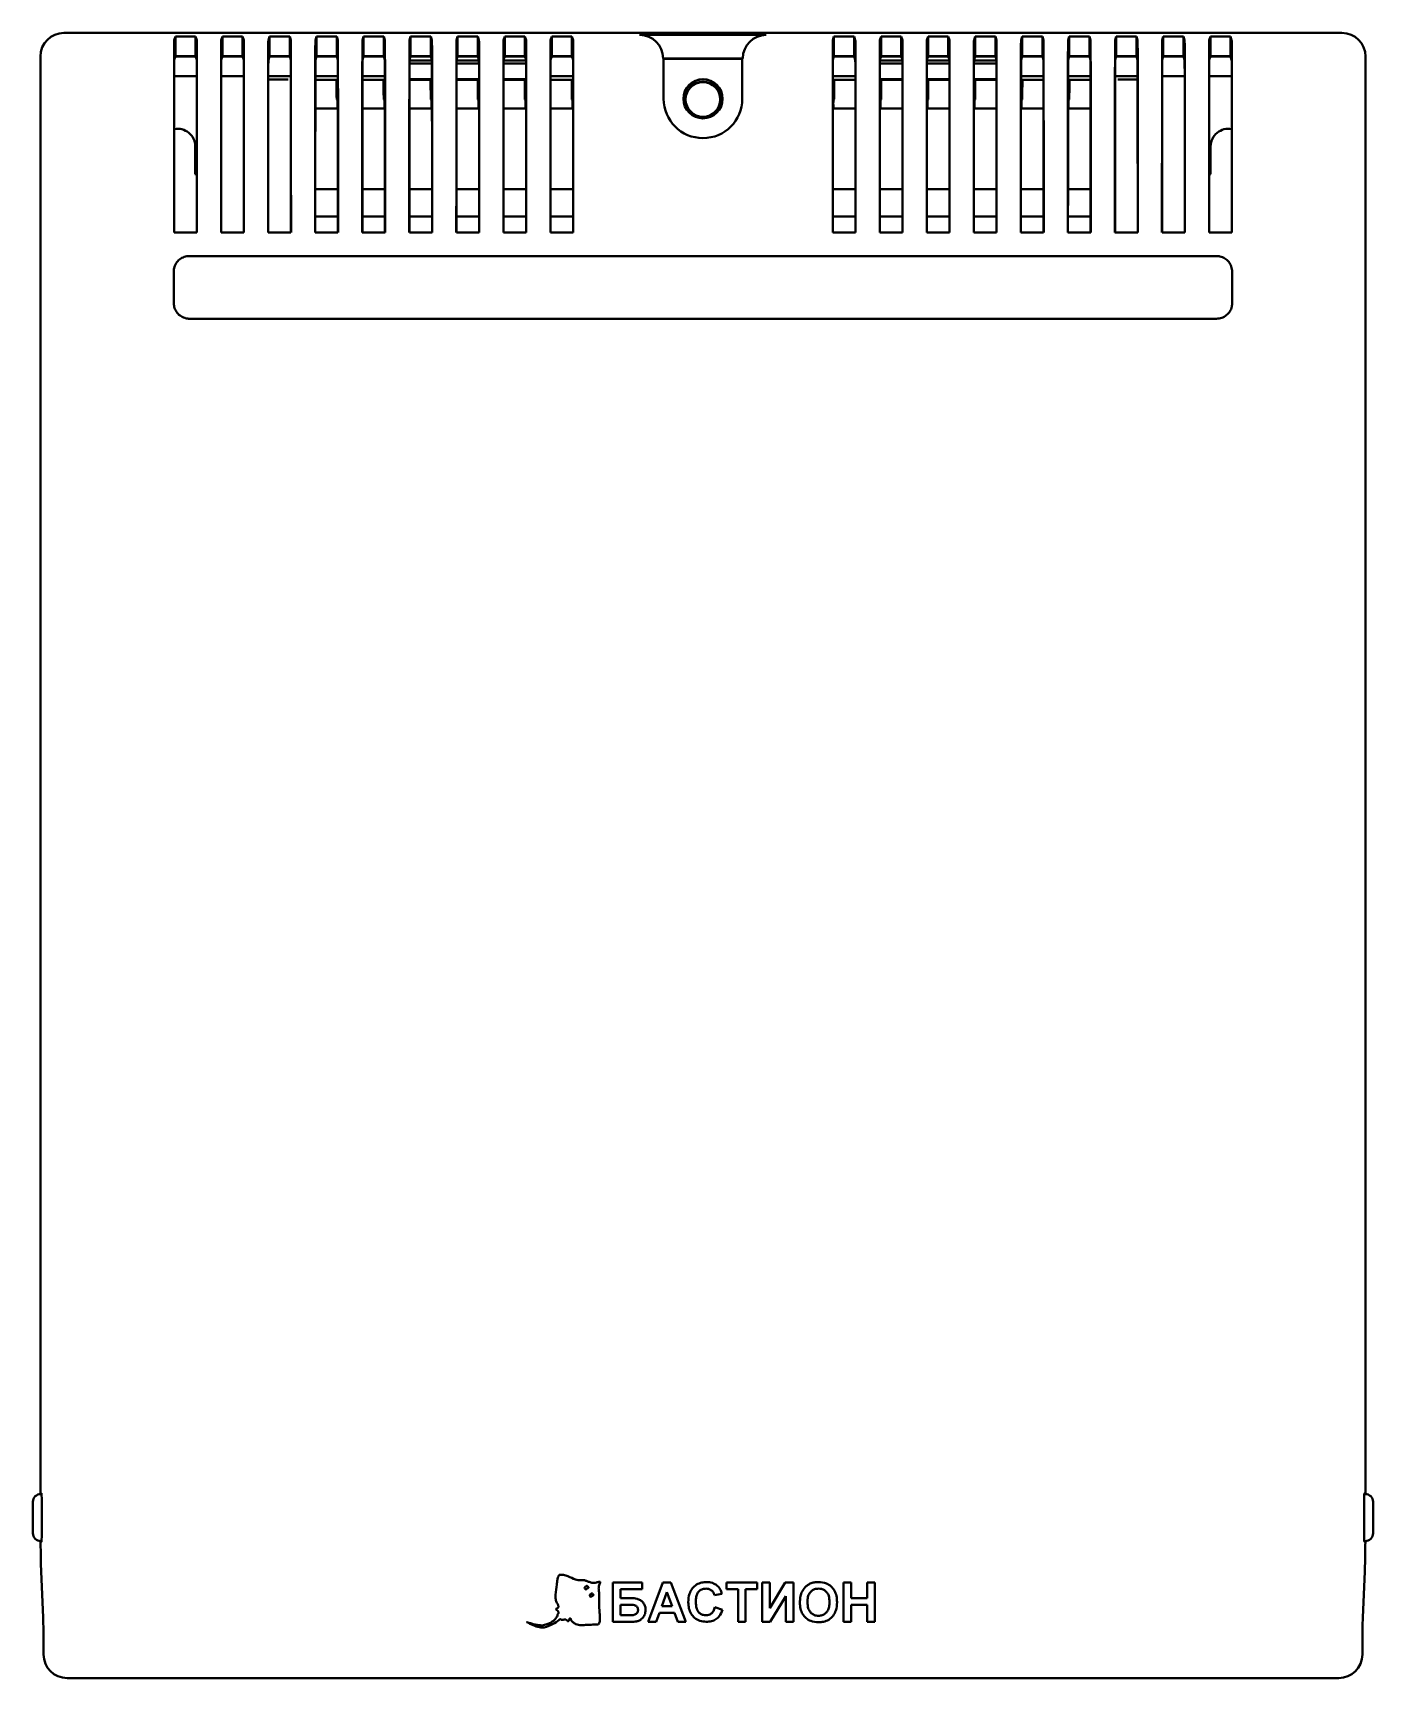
# Model space of a CAD drawing. Header units: millimetres. Extents: x 1966 to 2910, y 1410 to 1829.
# Drawn here: x 2739.4 to 2910.3, y 1619 to 1828.8 of the extents above; entities that cross this region are included whole.
import ezdxf

# ---------------------------------------------------------------- set-up
doc = ezdxf.new("R2010")
doc.units = ezdxf.units.MM

# ---------------------------------------------------------------- blocks, each defined once
blk = doc.blocks.new('СКАТ-1200Д исп.1')
at = {"color": 7, "lineweight": 40}
for p, q in [((81.5, 209.85), (-81.5, 209.85)), ((-67.29, 209.38), (-67.43, 208.92)), ((-67.29, 206.88), (-67.29, 209.38)), ((-64.71, 209.38), (-67.29, 209.38)), ((-64.71, 209.38), (-64.71, 206.88)), ((-64.57, 208.92), (-64.71, 209.38)), ((-61.29, 209.38), (-61.43, 208.92)), ((-61.29, 206.88), (-61.29, 209.38)), ((-58.71, 209.38), (-61.29, 209.38)), ((-58.71, 209.38), (-58.71, 206.88)), ((-58.57, 208.92), (-58.71, 209.38)), ((-55.29, 209.38), (-55.43, 208.92)), ((-55.29, 206.88), (-55.29, 209.38)), ((-52.71, 209.38), (-55.29, 209.38)), ((-52.71, 209.38), (-52.71, 206.88)), ((-52.57, 208.92), (-52.71, 209.38)), ((-49.29, 209.38), (-49.43, 208.92)), ((-49.29, 206.88), (-49.29, 209.38)), ((-46.71, 209.38), (-49.29, 209.38)), ((-46.71, 209.38), (-46.71, 206.88)), ((-46.57, 208.92), (-46.71, 209.38)), ((-43.29, 209.38), (-43.43, 208.92)), ((-43.29, 206.88), (-43.29, 209.38)), ((-40.71, 209.38), (-43.29, 209.38)), ((-40.71, 209.38), (-40.71, 206.88)), ((-40.57, 208.92), (-40.71, 209.38)), ((-37.29, 209.38), (-37.43, 208.92)), ((-37.29, 206.88), (-37.29, 209.38)), ((-34.71, 209.38), (-37.29, 209.38)), ((-34.71, 209.38), (-34.71, 206.88)), ((-34.57, 208.92), (-34.71, 209.38)), ((-31.29, 209.38), (-31.43, 208.92)), ((-31.29, 206.88), (-31.29, 209.38)), ((-28.71, 209.38), (-31.29, 209.38)), ((-28.71, 209.38), (-28.71, 206.88)), ((-28.57, 208.92), (-28.71, 209.38)), ((-25.29, 209.38), (-25.43, 208.92)), ((-25.29, 206.88), (-25.29, 209.38)), ((-22.71, 209.38), (-25.29, 209.38)), ((-22.71, 209.38), (-22.71, 206.88)), ((-22.57, 208.92), (-22.71, 209.38)), ((-19.29, 209.38), (-19.43, 208.92)), ((-19.29, 206.88), (-19.29, 209.38)), ((-16.71, 209.38), (-19.29, 209.38)), ((-16.71, 209.38), (-16.71, 206.88)), ((-16.57, 208.92), (-16.71, 209.38)), ((-8.07, 209.6), (8.07, 209.6)), ((16.71, 209.38), (16.57, 208.92)), ((16.71, 206.88), (16.71, 209.38)), ((19.29, 209.38), (16.71, 209.38)), ((19.29, 209.38), (19.29, 206.88)), ((19.43, 208.92), (19.29, 209.38)), ((22.71, 209.38), (22.57, 208.92)), ((22.71, 206.88), (22.71, 209.38)), ((25.29, 209.38), (22.71, 209.38)), ((25.29, 209.38), (25.29, 206.88)), ((25.43, 208.92), (25.29, 209.38)), ((28.71, 209.38), (28.57, 208.92)), ((28.71, 206.88), (28.71, 209.38)), ((31.29, 209.38), (28.71, 209.38)), ((31.29, 209.38), (31.29, 206.88)), ((31.43, 208.92), (31.29, 209.38)), ((34.71, 209.38), (34.57, 208.92)), ((34.71, 206.88), (34.71, 209.38)), ((37.29, 209.38), (34.71, 209.38)), ((37.29, 209.38), (37.29, 206.88)), ((37.43, 208.92), (37.29, 209.38)), ((40.71, 209.38), (40.57, 208.92)), ((40.71, 206.88), (40.71, 209.38)), ((43.29, 209.38), (40.71, 209.38)), ((43.29, 209.38), (43.29, 206.88)), ((43.43, 208.92), (43.29, 209.38)), ((46.71, 209.38), (46.57, 208.92)), ((46.71, 206.88), (46.71, 209.38)), ((49.29, 209.38), (46.71, 209.38)), ((49.29, 209.38), (49.29, 206.88)), ((49.43, 208.92), (49.29, 209.38)), ((52.71, 209.38), (52.57, 208.92)), ((52.71, 206.88), (52.71, 209.38)), ((55.29, 209.38), (52.71, 209.38)), ((55.29, 209.38), (55.29, 206.88)), ((55.43, 208.92), (55.29, 209.38)), ((58.71, 209.38), (58.57, 208.92)), ((58.71, 206.88), (58.71, 209.38)), ((61.29, 209.38), (58.71, 209.38)), ((61.29, 209.38), (61.29, 206.88)), ((61.43, 208.92), (61.29, 209.38)), ((64.71, 209.38), (64.57, 208.92)), ((64.71, 206.88), (64.71, 209.38)), ((67.29, 209.38), (64.71, 209.38)), ((67.29, 209.38), (67.29, 206.88)), ((67.43, 208.92), (67.29, 209.38)), ((-84.5, 206.85), (-84.5, 23.48)), ((-67.29, 206.88), (-67.43, 206.42)), ((-67.3, 206.85), (-64.7, 206.85)), ((-64.71, 206.88), (-67.29, 206.88)), ((-64.57, 206.42), (-64.71, 206.88)), ((-61.29, 206.88), (-61.43, 206.42)), ((-61.3, 206.85), (-58.7, 206.85)), ((-58.71, 206.88), (-61.29, 206.88)), ((-58.57, 206.42), (-58.71, 206.88)), ((-55.29, 206.88), (-55.43, 206.42)), ((-55.3, 206.85), (-52.7, 206.85)), ((-52.71, 206.88), (-55.29, 206.88)), ((-52.57, 206.42), (-52.71, 206.88)), ((-49.29, 206.88), (-49.43, 206.42)), ((-49.3, 206.85), (-46.7, 206.85)), ((-46.71, 206.88), (-49.29, 206.88)), ((-46.57, 206.42), (-46.71, 206.88)), ((-43.29, 206.88), (-43.43, 206.42)), ((-43.3, 206.85), (-40.7, 206.85)), ((-40.71, 206.88), (-43.29, 206.88)), ((-40.57, 206.42), (-40.71, 206.88)), ((-37.29, 206.88), (-37.43, 206.42)), ((-34.57, 206.35), (-37.43, 206.35)), ((-34.57, 205.96), (-37.43, 205.96)), ((-37.3, 206.85), (-34.7, 206.85)), ((-34.71, 206.88), (-37.29, 206.88)), ((-34.57, 206.42), (-34.71, 206.88)), ((-31.29, 206.88), (-31.43, 206.42)), ((-28.57, 206.35), (-31.43, 206.35)), ((-28.57, 205.96), (-31.43, 205.96)), ((-31.3, 206.85), (-28.7, 206.85)), ((-28.71, 206.88), (-31.29, 206.88)), ((-28.57, 206.42), (-28.71, 206.88)), ((-25.29, 206.88), (-25.43, 206.42)), ((-22.57, 206.35), (-25.43, 206.35)), ((-22.57, 205.96), (-25.43, 205.96)), ((-25.3, 206.85), (-22.7, 206.85)), ((-22.71, 206.88), (-25.29, 206.88)), ((-22.57, 206.42), (-22.71, 206.88)), ((-19.29, 206.88), (-19.43, 206.42)), ((-19.3, 206.85), (-16.7, 206.85)), ((-16.71, 206.88), (-19.29, 206.88)), ((-16.57, 206.42), (-16.71, 206.88)), ((-5.07, 206.6), (-5.07, 206.6)), ((-5.02, 206.55), (-5.07, 206.6)), ((5.07, 206.6), (-5.07, 206.6)), ((-5.02, 206.55), (-5.02, 201.45)), ((5.02, 206.55), (-5.02, 206.55)), ((5.02, 206.55), (5.07, 206.6)), ((5.02, 201.45), (5.02, 206.55)), ((5.07, 206.6), (5.07, 206.6)), ((16.71, 206.88), (16.57, 206.42)), ((16.7, 206.85), (19.3, 206.85)), ((19.29, 206.88), (16.71, 206.88)), ((19.43, 206.42), (19.29, 206.88)), ((22.71, 206.88), (22.57, 206.42)), ((25.43, 206.35), (22.57, 206.35)), ((25.43, 205.96), (22.57, 205.96)), ((22.7, 206.85), (25.3, 206.85)), ((25.29, 206.88), (22.71, 206.88)), ((25.43, 206.42), (25.29, 206.88)), ((28.71, 206.88), (28.57, 206.42)), ((31.43, 206.35), (28.57, 206.35)), ((31.43, 205.96), (28.57, 205.96)), ((28.7, 206.85), (31.3, 206.85)), ((31.29, 206.88), (28.71, 206.88)), ((31.43, 206.42), (31.29, 206.88)), ((34.71, 206.88), (34.57, 206.42)), ((37.43, 206.35), (34.57, 206.35)), ((37.43, 205.96), (34.57, 205.96)), ((34.7, 206.85), (37.3, 206.85)), ((37.29, 206.88), (34.71, 206.88)), ((37.43, 206.42), (37.29, 206.88)), ((40.71, 206.88), (40.57, 206.42)), ((40.7, 206.85), (43.3, 206.85)), ((43.29, 206.88), (40.71, 206.88)), ((43.43, 206.42), (43.29, 206.88)), ((46.71, 206.88), (46.57, 206.42)), ((46.7, 206.85), (49.3, 206.85)), ((49.29, 206.88), (46.71, 206.88)), ((49.43, 206.42), (49.29, 206.88)), ((52.71, 206.88), (52.57, 206.42)), ((52.7, 206.85), (55.3, 206.85)), ((55.29, 206.88), (52.71, 206.88)), ((55.43, 206.42), (55.29, 206.88)), ((58.71, 206.88), (58.57, 206.42)), ((58.7, 206.85), (61.3, 206.85)), ((61.29, 206.88), (58.71, 206.88)), ((61.43, 206.42), (61.29, 206.88)), ((64.71, 206.88), (64.57, 206.42)), ((64.7, 206.85), (67.3, 206.85)), ((67.29, 206.88), (64.71, 206.88)), ((67.43, 206.42), (67.29, 206.88)), ((84.5, 23.48), (84.5, 206.85)), ((-64.57, 204.35), (-67.43, 204.35)), ((-58.57, 204.35), (-61.43, 204.35)), ((-52.57, 204.35), (-55.43, 204.35)), ((-46.57, 204.35), (-49.43, 204.35)), ((-49.43, 203.87), (-46.74, 203.87)), ((-40.57, 204.35), (-43.43, 204.35)), ((-43.43, 203.87), (-40.74, 203.87)), ((-37.43, 203.96), (-34.57, 203.96)), ((-37.43, 203.87), (-34.74, 203.87)), ((-31.43, 203.96), (-28.57, 203.96)), ((-31.43, 203.87), (-28.74, 203.87)), ((-25.43, 203.96), (-22.57, 203.96)), ((-25.43, 203.87), (-22.74, 203.87)), ((-16.57, 204.35), (-19.43, 204.35)), ((-19.43, 203.87), (-16.74, 203.87)), ((19.43, 204.35), (16.57, 204.35)), ((16.74, 203.87), (19.43, 203.87)), ((22.57, 203.96), (25.43, 203.96)), ((22.74, 203.87), (25.43, 203.87)), ((28.57, 203.96), (31.43, 203.96)), ((28.74, 203.87), (31.43, 203.87)), ((34.57, 203.96), (37.43, 203.96)), ((34.74, 203.87), (37.43, 203.87)), ((43.43, 204.35), (40.57, 204.35)), ((40.74, 203.87), (43.43, 203.87)), ((49.43, 204.35), (46.57, 204.35)), ((46.74, 203.87), (49.43, 203.87)), ((55.43, 204.35), (52.57, 204.35)), ((61.43, 204.35), (58.57, 204.35)), ((67.43, 204.35), (64.57, 204.35)), ((-49.43, 200.21), (-46.63, 200.21)), ((-49.43, 200.2), (-46.63, 200.2)), ((-46.71, 201.37), (-46.63, 201.21)), ((-46.63, 200.71), (-46.63, 200.2)), ((-43.43, 200.21), (-40.63, 200.21)), ((-43.43, 200.2), (-40.63, 200.2)), ((-40.71, 201.37), (-40.63, 201.21)), ((-40.63, 200.71), (-40.63, 200.2)), ((-37.43, 200.21), (-34.63, 200.21)), ((-37.43, 200.2), (-34.63, 200.2)), ((-34.71, 201.37), (-34.63, 201.21)), ((-34.63, 200.71), (-34.63, 200.2)), ((-31.43, 200.21), (-28.63, 200.21)), ((-31.43, 200.2), (-28.63, 200.2)), ((-28.71, 201.37), (-28.63, 201.21)), ((-28.63, 200.71), (-28.63, 200.2)), ((-25.43, 200.21), (-22.63, 200.21)), ((-25.43, 200.2), (-22.63, 200.2)), ((-22.71, 201.37), (-22.63, 201.21)), ((-22.63, 200.71), (-22.63, 200.2)), ((-19.43, 200.21), (-16.63, 200.21)), ((-19.43, 200.2), (-16.63, 200.2)), ((-16.71, 201.37), (-16.63, 201.21)), ((-16.63, 200.71), (-16.63, 200.2)), ((16.71, 201.37), (16.63, 201.21)), ((16.63, 200.71), (16.63, 200.2)), ((16.63, 200.21), (19.43, 200.21)), ((16.63, 200.2), (19.43, 200.2)), ((22.71, 201.37), (22.63, 201.21)), ((22.63, 200.71), (22.63, 200.2)), ((22.63, 200.21), (25.43, 200.21)), ((22.63, 200.2), (25.43, 200.2)), ((28.71, 201.37), (28.63, 201.21)), ((28.63, 200.71), (28.63, 200.2)), ((28.63, 200.21), (31.43, 200.21)), ((28.63, 200.2), (31.43, 200.2)), ((34.71, 201.37), (34.63, 201.21)), ((34.63, 200.71), (34.63, 200.2)), ((34.63, 200.21), (37.43, 200.21)), ((34.63, 200.2), (37.43, 200.2)), ((40.71, 201.37), (40.63, 201.21)), ((40.63, 200.71), (40.63, 200.2)), ((40.63, 200.21), (43.43, 200.21)), ((40.63, 200.2), (43.43, 200.2)), ((46.71, 201.37), (46.63, 201.21)), ((46.63, 200.71), (46.63, 200.2)), ((46.63, 200.21), (49.43, 200.21)), ((46.63, 200.2), (49.43, 200.2)), ((-64.75, 191.83), (-64.75, 195.37)), ((64.75, 195.37), (64.75, 191.83)), ((-64.56, 191.73), (-64.75, 191.83)), ((64.75, 191.83), (64.56, 191.73)), ((-46.56, 189.92), (-49.44, 189.92)), ((-40.56, 189.92), (-43.44, 189.92)), ((-34.56, 189.92), (-37.44, 189.92)), ((-28.56, 189.92), (-31.44, 189.92)), ((-22.56, 189.92), (-25.44, 189.92)), ((-16.56, 189.92), (-19.44, 189.92)), ((19.44, 189.92), (16.56, 189.92)), ((25.44, 189.92), (22.56, 189.92)), ((31.44, 189.92), (28.56, 189.92)), ((37.44, 189.92), (34.56, 189.92)), ((43.44, 189.92), (40.56, 189.92)), ((49.44, 189.92), (46.56, 189.92)), ((-49.44, 186.42), (-46.56, 186.42)), ((-43.44, 186.42), (-40.56, 186.42)), ((-37.44, 186.42), (-34.56, 186.42)), ((-31.44, 186.42), (-28.56, 186.42)), ((-25.44, 186.42), (-22.56, 186.42)), ((-19.44, 186.42), (-16.56, 186.42)), ((16.56, 186.42), (19.44, 186.42)), ((22.56, 186.42), (25.44, 186.42)), ((28.56, 186.42), (31.44, 186.42)), ((34.56, 186.42), (37.44, 186.42)), ((40.56, 186.42), (43.44, 186.42)), ((46.56, 186.42), (49.44, 186.42)), ((-67.44, 184.41), (-67.45, 184.39)), ((-67.45, 184.39), (-64.55, 184.39)), ((-67.44, 184.41), (-64.56, 184.41)), ((-64.56, 184.41), (-64.55, 184.39)), ((-61.44, 184.41), (-61.45, 184.39)), ((-61.45, 184.39), (-58.55, 184.39)), ((-61.44, 184.41), (-58.56, 184.41)), ((-58.56, 184.41), (-58.55, 184.39)), ((-55.44, 184.41), (-55.45, 184.39)), ((-55.45, 184.39), (-52.55, 184.39)), ((-55.44, 184.41), (-52.56, 184.41)), ((-52.56, 184.41), (-52.55, 184.39)), ((-49.44, 184.41), (-49.45, 184.39)), ((-49.45, 184.39), (-46.55, 184.39)), ((-49.44, 184.41), (-46.56, 184.41)), ((-46.56, 184.41), (-46.55, 184.39)), ((-43.44, 184.41), (-43.45, 184.39)), ((-43.45, 184.39), (-40.55, 184.39)), ((-43.44, 184.41), (-40.56, 184.41)), ((-40.56, 184.41), (-40.55, 184.39)), ((-37.44, 184.41), (-37.45, 184.39)), ((-37.45, 184.39), (-34.55, 184.39)), ((-37.44, 184.41), (-34.56, 184.41)), ((-34.56, 184.41), (-34.55, 184.39)), ((-31.44, 184.41), (-31.45, 184.39)), ((-31.45, 184.39), (-28.55, 184.39)), ((-31.44, 184.41), (-28.56, 184.41)), ((-28.56, 184.41), (-28.55, 184.39)), ((-25.44, 184.41), (-25.45, 184.39)), ((-25.45, 184.39), (-22.55, 184.39)), ((-25.44, 184.41), (-22.56, 184.41)), ((-22.56, 184.41), (-22.55, 184.39)), ((-19.44, 184.41), (-19.45, 184.39)), ((-19.45, 184.39), (-16.55, 184.39)), ((-19.44, 184.41), (-16.56, 184.41)), ((-16.56, 184.41), (-16.55, 184.39)), ((16.56, 184.41), (16.55, 184.39)), ((16.55, 184.39), (19.45, 184.39)), ((16.56, 184.41), (19.44, 184.41)), ((19.44, 184.41), (19.45, 184.39)), ((22.56, 184.41), (22.55, 184.39)), ((22.55, 184.39), (25.45, 184.39)), ((22.56, 184.41), (25.44, 184.41)), ((25.44, 184.41), (25.45, 184.39)), ((28.56, 184.41), (28.55, 184.39)), ((28.55, 184.39), (31.45, 184.39)), ((28.56, 184.41), (31.44, 184.41)), ((31.44, 184.41), (31.45, 184.39)), ((34.56, 184.41), (34.55, 184.39)), ((34.55, 184.39), (37.45, 184.39)), ((34.56, 184.41), (37.44, 184.41)), ((37.44, 184.41), (37.45, 184.39)), ((40.56, 184.41), (40.55, 184.39)), ((40.55, 184.39), (43.45, 184.39)), ((40.56, 184.41), (43.44, 184.41)), ((43.44, 184.41), (43.45, 184.39)), ((46.56, 184.41), (46.55, 184.39)), ((46.55, 184.39), (49.45, 184.39)), ((46.56, 184.41), (49.44, 184.41)), ((49.44, 184.41), (49.45, 184.39)), ((52.56, 184.41), (52.55, 184.39)), ((52.55, 184.39), (55.45, 184.39)), ((52.56, 184.41), (55.44, 184.41)), ((55.44, 184.41), (55.45, 184.39)), ((58.56, 184.41), (58.55, 184.39)), ((58.55, 184.39), (61.45, 184.39)), ((58.56, 184.41), (61.44, 184.41)), ((61.44, 184.41), (61.45, 184.39)), ((64.56, 184.41), (64.55, 184.39)), ((64.55, 184.39), (67.45, 184.39)), ((64.56, 184.41), (67.44, 184.41)), ((67.44, 184.41), (67.45, 184.39)), ((65.5, 181.39), (-65.5, 181.39)), ((-67.5, 179.39), (-67.5, 175.39)), ((67.5, 175.39), (67.5, 179.39)), ((-65.5, 173.39), (65.5, 173.39)), ((-84.36, 23.48), (-84.46, 23.48)), ((84.46, 23.48), (84.36, 23.48)), ((-85.46, 20.48), (-85.46, 22.48)), ((85.46, 22.48), (85.46, 18.48)), ((-85.46, 18.48), (-85.46, 20.48)), ((-84.46, 17.48), (-84.36, 17.48)), ((84.36, 17.48), (84.46, 17.48)), ((-84.41, 13.6), (-84.15, 7.75)), ((84.15, 7.75), (84.41, 13.6)), ((-11.49, 7.19), (-11.49, 12.19)), ((-11.49, 12.19), (-7.77, 12.19)), ((-7.77, 11.35), (-10.53, 11.35)), ((-10.53, 11.35), (-10.53, 10.2)), ((-7.77, 12.19), (-7.77, 11.35)), ((-7, 7.19), (-5.11, 12.19)), ((-4.6, 10.97), (-5.25, 9.17)), ((-5.11, 12.19), (-4.09, 12.19)), ((-3.94, 9.17), (-4.6, 10.97)), ((-4.09, 12.19), (-2.19, 7.19)), ((2.42, 10.77), (1.46, 10.58)), ((3, 11.35), (3, 12.19)), ((3, 12.19), (6.91, 12.19)), ((4.47, 11.35), (3, 11.35)), ((4.47, 7.19), (4.47, 11.35)), ((6.91, 11.35), (5.44, 11.35)), ((5.44, 11.35), (5.44, 7.19)), ((6.91, 12.19), (6.91, 11.35)), ((7.55, 12.19), (8.51, 12.19)), ((7.55, 7.19), (7.55, 12.19)), ((8.51, 8.91), (10.5, 12.19)), ((8.51, 12.19), (8.51, 8.91)), ((10.5, 12.19), (11.53, 12.19)), ((11.53, 12.19), (11.53, 7.19)), ((17.94, 7.19), (17.94, 12.19)), ((17.94, 12.19), (18.9, 12.19)), ((18.9, 12.19), (18.9, 10.2)), ((20.95, 12.19), (21.91, 12.19)), ((20.95, 10.2), (20.95, 12.19)), ((21.91, 12.19), (21.91, 7.19)), ((-10.53, 10.2), (-9.16, 10.2)), ((-10.53, 9.36), (-10.53, 8.02)), ((-9.44, 9.36), (-10.53, 9.36)), ((-5.25, 9.17), (-3.94, 9.17)), ((1.53, 9.04), (2.49, 8.72)), ((10.56, 10.46), (8.58, 7.19)), ((10.56, 7.19), (10.56, 10.46)), ((18.9, 10.2), (20.95, 10.2)), ((20.95, 9.36), (18.9, 9.36)), ((18.9, 9.36), (18.9, 7.19)), ((20.95, 7.19), (20.95, 9.36)), ((-9.13, 7.19), (-11.49, 7.19)), ((-10.53, 8.02), (-9.48, 8.02)), ((-5.97, 7.19), (-7, 7.19)), ((-5.55, 8.34), (-5.97, 7.19)), ((-3.63, 8.34), (-5.55, 8.34)), ((-3.21, 7.19), (-3.63, 8.34)), ((-2.19, 7.19), (-3.21, 7.19)), ((5.44, 7.19), (4.47, 7.19)), ((8.58, 7.19), (7.55, 7.19)), ((11.53, 7.19), (10.56, 7.19)), ((18.9, 7.19), (17.94, 7.19)), ((21.91, 7.19), (20.95, 7.19)), ((-84.1, 3.1), (-84.1, 3)), ((84.1, 3), (84.1, 3.1)), ((-81.1, 0), (81.1, 0))]:
    blk.add_line(p, q, dxfattribs=at)
for centre, radius in [((0, 201.45), 2.5), ((0, 201.45), 2.46), ((0, 201.37), 2.25), ((0, 201.37), 2.21)]:
    blk.add_circle(centre, radius, dxfattribs=at)
for centre, radius, start, end in [((0, 201.45), 5.02, 180, 0), ((-67, 195.37), 2.25, 0, 101.156), ((67, 195.37), 2.25, 78.844, 180), ((-84.46, 22.48), 1, 90, 180), ((84.46, 22.48), 1, 0, 90), ((-84.46, 18.48), 1, 180, 270), ((84.46, 18.48), 1, 270, 0)]:
    blk.add_arc(centre, radius, start, end, dxfattribs=at)
for centre, major_axis, ratio, start_param, end_param in [((-81.5, 206.85), (-2.12, 2.12), 0.999695, 5.497939, 7.068431), ((-67.43, 205.92), (0, 3), 0.005236, 0.017453, 1.469914), ((-64.57, 205.92), (0, 3), 0.005236, 4.813272, 6.265732), ((-61.43, 205.92), (0, 3), 0.005236, 0.017453, 1.469914), ((-58.57, 205.92), (0, 3), 0.005236, 4.813272, 6.265732), ((-55.43, 205.92), (0, 3), 0.005236, 0.017453, 1.469914), ((-52.57, 205.92), (0, 3), 0.005236, 4.813272, 6.265732), ((-49.43, 205.92), (0, 3), 0.005236, 0.017453, 1.469914), ((-46.57, 205.92), (0, 3), 0.005236, 4.813272, 6.265732), ((-43.43, 205.92), (0, 3), 0.005236, 0.017453, 1.469914), ((-40.57, 205.92), (0, 3), 0.005236, 4.813272, 6.265732), ((-37.43, 205.92), (0, 3), 0.005236, 0.017453, 1.469914), ((-34.57, 205.92), (0, 3), 0.005236, 4.813272, 6.265732), ((-31.43, 205.92), (0, 3), 0.005236, 0.017453, 1.469914), ((-28.57, 205.92), (0, 3), 0.005236, 4.813272, 6.265732), ((-25.43, 205.92), (0, 3), 0.005236, 0.017453, 1.469914), ((-22.57, 205.92), (0, 3), 0.005236, 4.813272, 6.265732), ((-19.43, 205.92), (0, 3), 0.005236, 0.017453, 1.469914), ((-16.57, 205.92), (0, 3), 0.005236, 4.813272, 6.265732), ((-8.08, 206.6), (2.12, 2.12), 0.999695, 5.497939, 7.068431), ((8.08, 206.6), (2.12, -2.12), 0.999695, 2.356347, 3.926839), ((16.57, 205.92), (0, 3), 0.005236, 0.017453, 1.469914), ((19.43, 205.92), (0, 3), 0.005236, 4.813272, 6.265732), ((22.57, 205.92), (0, 3), 0.005236, 0.017453, 1.469914), ((25.43, 205.92), (0, 3), 0.005236, 4.813272, 6.265732), ((28.57, 205.92), (0, 3), 0.005236, 0.017453, 1.469914), ((31.43, 205.92), (0, 3), 0.005236, 4.813272, 6.265732), ((34.57, 205.92), (0, 3), 0.005236, 0.017453, 1.469914), ((37.43, 205.92), (0, 3), 0.005236, 4.813272, 6.265732), ((40.57, 205.92), (0, 3), 0.005236, 0.017453, 1.469914), ((43.43, 205.92), (0, 3), 0.005236, 4.813272, 6.265732), ((46.57, 205.92), (0, 3), 0.005236, 0.017453, 1.469914), ((49.43, 205.92), (0, 3), 0.005236, 4.813272, 6.265732), ((52.57, 205.92), (0, 3), 0.005236, 0.017453, 1.469914), ((55.43, 205.92), (0, 3), 0.005236, 4.813272, 6.265732), ((58.57, 205.92), (0, 3), 0.005236, 0.017453, 1.469914), ((61.43, 205.92), (0, 3), 0.005236, 4.813272, 6.265732), ((64.57, 205.92), (0, 3), 0.005236, 0.017453, 1.469914), ((67.43, 205.92), (0, 3), 0.005236, 4.813272, 6.265732), ((81.5, 206.85), (2.12, 2.12), 0.999695, 5.497939, 7.068431), ((-64.74, 153.85), (0, 520), 0.005236, 1.469914, 1.51202), ((-64.74, 153.85), (0, 517.5), 0.005236, 1.469914, 1.51171), ((-67.43, 205.92), (0, 0.5), 0.005236, 0.017453, 1.469914), ((-64.57, 205.92), (0, 0.5), 0.005236, 4.813272, 6.265732), ((-67.26, 153.85), (0, 517.5), 0.005236, 4.771475, 4.813272), ((-67.26, 153.85), (0, 520), 0.005236, 4.771166, 4.813272), ((-58.74, 153.85), (0, 520), 0.005236, 1.469914, 1.51202), ((-58.74, 153.85), (0, 517.5), 0.005236, 1.469914, 1.51171), ((-61.43, 205.92), (0, 0.5), 0.005236, 0.017453, 1.469914), ((-58.57, 205.92), (0, 0.5), 0.005236, 4.813272, 6.265732), ((-61.26, 153.85), (0, 517.5), 0.005236, 4.771475, 4.813272), ((-61.26, 153.85), (0, 520), 0.005236, 4.771166, 4.813272), ((-52.74, 153.85), (0, 520), 0.005236, 1.469914, 1.51202), ((-52.74, 153.85), (0, 517.5), 0.005236, 1.469914, 1.51171), ((-55.43, 205.92), (0, 0.5), 0.005236, 0.017453, 1.469914), ((-52.57, 205.92), (0, 0.5), 0.005236, 4.813272, 6.265732), ((-55.26, 153.85), (0, 517.5), 0.005236, 4.771475, 4.813272), ((-55.26, 153.85), (0, 520), 0.005236, 4.771166, 4.813272), ((-46.74, 153.85), (0, 520), 0.005236, 1.469914, 1.51202), ((-46.74, 153.85), (0, 517.5), 0.005236, 1.469914, 1.51171), ((-49.43, 205.92), (0, 0.5), 0.005236, 0.017453, 1.469914), ((-46.57, 205.92), (0, 0.5), 0.005236, 4.813272, 6.265732), ((-49.26, 153.85), (0, 517.5), 0.005236, 4.771475, 4.813272), ((-49.26, 153.85), (0, 520), 0.005236, 4.771166, 4.813272), ((-40.74, 153.85), (0, 520), 0.005236, 1.469914, 1.51202), ((-40.74, 153.85), (0, 517.5), 0.005236, 1.469914, 1.51171), ((-43.43, 205.92), (0, 0.5), 0.005236, 0.017453, 1.469914), ((-40.57, 205.92), (0, 0.5), 0.005236, 4.813272, 6.265732), ((-43.26, 153.85), (0, 517.5), 0.005236, 4.771475, 4.813272), ((-43.26, 153.85), (0, 520), 0.005236, 4.771166, 4.813272), ((-34.74, 153.85), (0, 520), 0.005236, 1.469914, 1.51202), ((-34.74, 153.85), (0, 517.5), 0.005236, 1.469914, 1.51171), ((-37.43, 205.92), (0, 0.5), 0.005236, 0.017453, 1.469914), ((-34.57, 205.92), (0, 0.5), 0.005236, 4.813272, 6.265732), ((-37.26, 153.85), (0, 517.5), 0.005236, 4.771475, 4.813272), ((-37.26, 153.85), (0, 520), 0.005236, 4.771166, 4.813272), ((-28.74, 153.85), (0, 520), 0.005236, 1.469914, 1.51202), ((-28.74, 153.85), (0, 517.5), 0.005236, 1.469914, 1.51171), ((-31.43, 205.92), (0, 0.5), 0.005236, 0.017453, 1.469914), ((-28.57, 205.92), (0, 0.5), 0.005236, 4.813272, 6.265732), ((-31.26, 153.85), (0, 517.5), 0.005236, 4.771475, 4.813272), ((-31.26, 153.85), (0, 520), 0.005236, 4.771166, 4.813272), ((-22.74, 153.85), (0, 520), 0.005236, 1.469914, 1.51202), ((-22.74, 153.85), (0, 517.5), 0.005236, 1.469914, 1.51171), ((-25.43, 205.92), (0, 0.5), 0.005236, 0.017453, 1.469914), ((-22.57, 205.92), (0, 0.5), 0.005236, 4.813272, 6.265732), ((-25.26, 153.85), (0, 517.5), 0.005236, 4.771475, 4.813272), ((-25.26, 153.85), (0, 520), 0.005236, 4.771166, 4.813272), ((-16.74, 153.85), (0, 520), 0.005236, 1.469914, 1.51202), ((-16.74, 153.85), (0, 517.5), 0.005236, 1.469914, 1.51171), ((-19.43, 205.92), (0, 0.5), 0.005236, 0.017453, 1.469914), ((-16.57, 205.92), (0, 0.5), 0.005236, 4.813272, 6.265732), ((-19.26, 153.85), (0, 517.5), 0.005236, 4.771475, 4.813272), ((-19.26, 153.85), (0, 520), 0.005236, 4.771166, 4.813272), ((19.26, 153.85), (0, 520), 0.005236, 1.469914, 1.51202), ((19.26, 153.85), (0, 517.5), 0.005236, 1.469914, 1.51171), ((16.57, 205.92), (0, 0.5), 0.005236, 0.017453, 1.469914), ((19.43, 205.92), (0, 0.5), 0.005236, 4.813272, 6.265732), ((16.74, 153.85), (0, 517.5), 0.005236, 4.771475, 4.813272), ((16.74, 153.85), (0, 520), 0.005236, 4.771166, 4.813272), ((25.26, 153.85), (0, 520), 0.005236, 1.469914, 1.51202), ((25.26, 153.85), (0, 517.5), 0.005236, 1.469914, 1.51171), ((22.57, 205.92), (0, 0.5), 0.005236, 0.017453, 1.469914), ((25.43, 205.92), (0, 0.5), 0.005236, 4.813272, 6.265732), ((22.74, 153.85), (0, 517.5), 0.005236, 4.771475, 4.813272), ((22.74, 153.85), (0, 520), 0.005236, 4.771166, 4.813272), ((31.26, 153.85), (0, 520), 0.005236, 1.469914, 1.51202), ((31.26, 153.85), (0, 517.5), 0.005236, 1.469914, 1.51171), ((28.57, 205.92), (0, 0.5), 0.005236, 0.017453, 1.469914), ((31.43, 205.92), (0, 0.5), 0.005236, 4.813272, 6.265732), ((28.74, 153.85), (0, 517.5), 0.005236, 4.771475, 4.813272), ((28.74, 153.85), (0, 520), 0.005236, 4.771166, 4.813272), ((37.26, 153.85), (0, 520), 0.005236, 1.469914, 1.51202), ((37.26, 153.85), (0, 517.5), 0.005236, 1.469914, 1.51171), ((34.57, 205.92), (0, 0.5), 0.005236, 0.017453, 1.469914), ((37.43, 205.92), (0, 0.5), 0.005236, 4.813272, 6.265732), ((34.74, 153.85), (0, 517.5), 0.005236, 4.771475, 4.813272), ((34.74, 153.85), (0, 520), 0.005236, 4.771166, 4.813272), ((43.26, 153.85), (0, 520), 0.005236, 1.469914, 1.51202), ((43.26, 153.85), (0, 517.5), 0.005236, 1.469914, 1.51171), ((40.57, 205.92), (0, 0.5), 0.005236, 0.017453, 1.469914), ((43.43, 205.92), (0, 0.5), 0.005236, 4.813272, 6.265732), ((40.74, 153.85), (0, 517.5), 0.005236, 4.771475, 4.813272), ((40.74, 153.85), (0, 520), 0.005236, 4.771166, 4.813272), ((49.26, 153.85), (0, 520), 0.005236, 1.469914, 1.51202), ((49.26, 153.85), (0, 517.5), 0.005236, 1.469914, 1.51171), ((46.57, 205.92), (0, 0.5), 0.005236, 0.017453, 1.469914), ((49.43, 205.92), (0, 0.5), 0.005236, 4.813272, 6.265732), ((46.74, 153.85), (0, 517.5), 0.005236, 4.771475, 4.813272), ((46.74, 153.85), (0, 520), 0.005236, 4.771166, 4.813272), ((55.26, 153.85), (0, 520), 0.005236, 1.469914, 1.51202), ((55.26, 153.85), (0, 517.5), 0.005236, 1.469914, 1.51171), ((52.57, 205.92), (0, 0.5), 0.005236, 0.017453, 1.469914), ((55.43, 205.92), (0, 0.5), 0.005236, 4.813272, 6.265732), ((52.74, 153.85), (0, 517.5), 0.005236, 4.771475, 4.813272), ((52.74, 153.85), (0, 520), 0.005236, 4.771166, 4.813272), ((61.26, 153.85), (0, 520), 0.005236, 1.469914, 1.51202), ((61.26, 153.85), (0, 517.5), 0.005236, 1.469914, 1.51171), ((58.57, 205.92), (0, 0.5), 0.005236, 0.017453, 1.469914), ((61.43, 205.92), (0, 0.5), 0.005236, 4.813272, 6.265732), ((58.74, 153.85), (0, 517.5), 0.005236, 4.771475, 4.813272), ((58.74, 153.85), (0, 520), 0.005236, 4.771166, 4.813272), ((67.26, 153.85), (0, 520), 0.005236, 1.469914, 1.51202), ((67.26, 153.85), (0, 517.5), 0.005236, 1.469914, 1.51171), ((64.57, 205.92), (0, 0.5), 0.005236, 0.017453, 1.469914), ((67.43, 205.92), (0, 0.5), 0.005236, 4.813272, 6.265732), ((64.74, 153.85), (0, 517.5), 0.005236, 4.771475, 4.813272), ((64.74, 153.85), (0, 520), 0.005236, 4.771166, 4.813272), ((-46.74, 203.43), (0, 0.5), 0.008726, 4.984686, 6.265731), ((-46.71, 204.37), (0, 3), 0.008726, 1.843093, 3.124138), ((-40.74, 203.43), (0, 0.5), 0.008726, 4.984686, 6.265731), ((-40.71, 204.37), (0, 3), 0.008726, 1.843093, 3.124138), ((-34.74, 203.43), (0, 0.5), 0.008726, 4.984686, 6.265731), ((-34.71, 204.37), (0, 3), 0.008726, 1.843093, 3.124138), ((-28.74, 203.43), (0, 0.5), 0.008726, 4.984686, 6.265731), ((-28.71, 204.37), (0, 3), 0.008726, 1.843093, 3.124138), ((-22.74, 203.43), (0, 0.5), 0.008726, 4.984686, 6.265731), ((-22.71, 204.37), (0, 3), 0.008726, 1.843093, 3.124138), ((-16.74, 203.43), (0, 0.5), 0.008726, 4.984686, 6.265731), ((-16.71, 204.37), (0, 3), 0.008726, 1.843093, 3.124138), ((16.71, 204.37), (0, 3), 0.008726, 3.159047, 4.440092), ((16.74, 203.43), (0, 0.5), 0.008726, 0.017455, 1.298499), ((22.71, 204.37), (0, 3), 0.008726, 3.159047, 4.440092), ((22.74, 203.43), (0, 0.5), 0.008726, 0.017455, 1.298499), ((28.71, 204.37), (0, 3), 0.008726, 3.159047, 4.440092), ((28.74, 203.43), (0, 0.5), 0.008726, 0.017455, 1.298499), ((34.71, 204.37), (0, 3), 0.008726, 3.159047, 4.440092), ((34.74, 203.43), (0, 0.5), 0.008726, 0.017455, 1.298499), ((40.71, 204.37), (0, 3), 0.008726, 3.159047, 4.440092), ((40.74, 203.43), (0, 0.5), 0.008726, 0.017455, 1.298499), ((46.71, 204.37), (0, 3), 0.008726, 3.159047, 4.440092), ((46.74, 203.43), (0, 0.5), 0.008726, 0.017455, 1.298499), ((-46.63, 200.71), (0, 0.5), 0.008726, 4.712388, 6.265731), ((-40.63, 200.71), (0, 0.5), 0.008726, 4.712388, 6.265731), ((-34.63, 200.71), (0, 0.5), 0.008726, 4.712388, 6.265731), ((-28.63, 200.71), (0, 0.5), 0.008726, 4.712388, 6.265731), ((-22.63, 200.71), (0, 0.5), 0.008726, 4.712388, 6.265731), ((-16.63, 200.71), (0, 0.5), 0.008726, 4.712388, 6.265731), ((16.63, 200.71), (0, 0.5), 0.008726, 0.017455, 1.570798), ((22.63, 200.71), (0, 0.5), 0.008726, 0.017455, 1.570798), ((28.63, 200.71), (0, 0.5), 0.008726, 0.017455, 1.570798), ((34.63, 200.71), (0, 0.5), 0.008726, 0.017455, 1.570798), ((40.63, 200.71), (0, 0.5), 0.008726, 0.017455, 1.570798), ((46.63, 200.71), (0, 0.5), 0.008726, 0.017455, 1.570798), ((-84.37, 20.48), (0, 3.1), 0.017455, 4.712389, 6.537873), ((84.37, 20.48), (0, 3.1), 0.017455, 6.028497, 9.679466), ((-84.37, 20.48), (0, 3.1), 0.017455, 2.886905, 4.712389), ((-84.36, 21.04), (0, 8), 0.017455, 2.032219, 2.764818), ((84.36, 21.04), (0, 8), 0.017455, 3.518367, 4.250967), ((-84.19, 3.1), (0, 5), 0.017455, 4.712389, 5.90641), ((84.19, 3.1), (0, 5), 0.017455, 0.376775, 1.570796), ((-81.1, 3), (-2.12, -2.12), 0.999695, 5.497939, 7.068431), ((81.1, 3), (2.12, -2.12), 0.999695, 5.497939, 7.068431)]:
    blk.add_ellipse(centre, major_axis=major_axis, ratio=ratio, start_param=start_param, end_param=end_param, dxfattribs=at)
for points, knots in [([(-55.43, 203.9), (-55.21, 203.91), (-54.72, 203.92), (-53.93, 203.92), (-53.3, 203.92), (-53.04, 203.92), (-52.91, 203.92)], [0, 0, 0, 0, 0.330832, 0.728855, 0.863538, 1, 1, 1, 1]), ([(52.91, 203.92), (52.97, 203.92), (53.28, 203.92), (53.97, 203.92), (54.82, 203.92), (55.25, 203.91), (55.43, 203.9)], [0, 0, 0, 0, 0.0650244, 0.326641, 0.7225681, 1, 1, 1, 1]), ([(-65.5, 181.39), (-65.72, 181.37), (-66.17, 181.33), (-66.77, 180.98), (-67.23, 180.48), (-67.47, 179.92), (-67.49, 179.54), (-67.5, 179.39)], [0, 0, 0, 0, 0.214335, 0.428663, 0.643137, 0.85789, 1, 1, 1, 1]), ([(67.5, 179.39), (67.48, 179.62), (67.43, 180.07), (67.09, 180.67), (66.58, 181.12), (66.02, 181.36), (65.65, 181.39), (65.5, 181.39)], [0, 0, 0, 0, 0.215031, 0.4300692, 0.6450087, 0.8596831, 1, 1, 1, 1]), ([(-67.5, 175.39), (-67.48, 175.17), (-67.43, 174.72), (-67.09, 174.12), (-66.58, 173.67), (-66.02, 173.43), (-65.65, 173.4), (-65.5, 173.39)], [0, 0, 0, 0, 0.214909, 0.429819, 0.644638, 0.859294, 1, 1, 1, 1]), ([(65.5, 173.39), (65.72, 173.42), (66.17, 173.46), (66.77, 173.81), (67.23, 174.31), (67.47, 174.87), (67.49, 175.25), (67.5, 175.39)], [0, 0, 0, 0, 0.21449, 0.428983, 0.643536, 0.8582343, 1, 1, 1, 1]), ([(-18.8, 10.64), (-18.75, 11.07), (-18.68, 11.71), (-18.59, 12.43), (-18.52, 12.76), (-18.47, 12.94), (-18.42, 13.05), (-18.36, 13.13), (-18.32, 13.17), (-18.29, 13.17), (-18.28, 13.18)], [0, 0, 0, 0, 0.491336, 0.734921, 0.822652, 0.88231, 0.939714, 0.964318, 0.989213, 1, 1, 1, 1]), ([(-18.28, 13.18), (-18.11, 13.19), (-17.74, 13.22), (-17.08, 12.92), (-16.59, 12.7), (-16.27, 12.56)], [0, 0, 0, 0, 0.228321, 0.513198, 1, 1, 1, 1]), ([(-18.42, 9.11), (-18.43, 9.17), (-18.45, 9.34), (-18.67, 9.61), (-18.81, 10.07), (-18.81, 10.43), (-18.8, 10.64)], [0, 0, 0, 0, 0.108903, 0.324167, 0.621378, 1, 1, 1, 1]), ([(-16.27, 12.56), (-16.16, 12.54), (-15.92, 12.49), (-15.53, 12.52), (-15.27, 12.49), (-15.12, 12.48)], [0, 0, 0, 0, 0.310176, 0.615247, 1, 1, 1, 1]), ([(-15.12, 12.48), (-15, 12.44), (-14.76, 12.37), (-14.39, 12.21), (-14.09, 12.14), (-13.9, 12.14), (-13.87, 12.14)], [0, 0, 0, 0, 0.291011, 0.581376, 0.924661, 1, 1, 1, 1]), ([(-15.09, 11.5), (-15.09, 11.51), (-15.09, 11.54), (-15.06, 11.59), (-15, 11.64), (-14.96, 11.68), (-14.93, 11.7)], [0, 0, 0, 0, 0.171175, 0.341371, 0.621618, 1, 1, 1, 1]), ([(-14.98, 11.33), (-15, 11.36), (-15.04, 11.39), (-15.07, 11.44), (-15.09, 11.47), (-15.09, 11.49), (-15.09, 11.5), (-15.09, 11.5)], [0, 0, 0, 0, 0.4880699, 0.7391079, 0.8796408, 0.9571698, 1, 1, 1, 1]), ([(-14.86, 11.34), (-14.87, 11.34), (-14.87, 11.33), (-14.89, 11.32), (-14.91, 11.31), (-14.93, 11.31), (-14.96, 11.31), (-14.97, 11.33), (-14.98, 11.33)], [0, 0, 0, 0, 0.142491, 0.285733, 0.418593, 0.598645, 0.782205, 1, 1, 1, 1]), ([(-14.93, 11.7), (-14.93, 11.71), (-14.91, 11.72), (-14.89, 11.73), (-14.88, 11.75), (-14.86, 11.75), (-14.86, 11.75), (-14.86, 11.75), (-14.86, 11.75)], [0, 0, 0, 0, 0.246055, 0.612928, 0.790582, 0.930463, 0.987324, 1, 1, 1, 1]), ([(-14.86, 11.75), (-14.85, 11.75), (-14.84, 11.75), (-14.82, 11.76), (-14.8, 11.75), (-14.79, 11.75)], [0, 0, 0, 0, 0.2703705, 0.5408259, 1, 1, 1, 1]), ([(-14.8, 11.42), (-14.8, 11.42), (-14.8, 11.42), (-14.81, 11.42), (-14.83, 11.4), (-14.85, 11.37), (-14.86, 11.35), (-14.86, 11.34)], [0, 0, 0, 0, 0.060575, 0.136618, 0.275837, 0.786638, 1, 1, 1, 1]), ([(-14.65, 11.47), (-14.66, 11.47), (-14.68, 11.46), (-14.72, 11.45), (-14.76, 11.44), (-14.78, 11.43), (-14.8, 11.42)], [0, 0, 0, 0, 0.1556712, 0.4579009, 0.7288966, 1, 1, 1, 1]), ([(-14.79, 11.75), (-14.79, 11.75), (-14.78, 11.75), (-14.77, 11.74), (-14.72, 11.7), (-14.67, 11.65), (-14.62, 11.6), (-14.61, 11.59), (-14.61, 11.58)], [0, 0, 0, 0, 0.010943, 0.042556, 0.193586, 0.793367, 0.896578, 1, 1, 1, 1]), ([(-14.61, 11.58), (-14.61, 11.58), (-14.6, 11.58), (-14.6, 11.58), (-14.6, 11.58), (-14.6, 11.58), (-14.6, 11.58), (-14.6, 11.58), (-14.6, 11.58), (-14.6, 11.56), (-14.61, 11.53), (-14.62, 11.5), (-14.63, 11.48), (-14.64, 11.47), (-14.65, 11.47), (-14.65, 11.47), (-14.65, 11.47)], [0, 0, 0, 0, 0.004088, 0.006872, 0.008985, 0.011178, 0.013886, 0.018692, 0.034099, 0.105569, 0.389892, 0.669613, 0.788437, 0.908087, 0.966305, 1, 1, 1, 1]), ([(-14.44, 10.56), (-14.44, 10.57), (-14.44, 10.6), (-14.41, 10.65), (-14.35, 10.7), (-14.31, 10.74), (-14.28, 10.76)], [0, 0, 0, 0, 0.171131, 0.341275, 0.622926, 1, 1, 1, 1]), ([(-14.35, 10.38), (-14.37, 10.41), (-14.39, 10.44), (-14.42, 10.5), (-14.44, 10.53), (-14.44, 10.55), (-14.44, 10.56)], [0, 0, 0, 0, 0.4256973, 0.7080339, 0.8965126, 1, 1, 1, 1]), ([(-14.28, 10.76), (-14.27, 10.76), (-14.26, 10.78), (-14.24, 10.79), (-14.22, 10.81), (-14.2, 10.81), (-14.2, 10.81)], [0, 0, 0, 0, 0.248637, 0.622034, 0.922913, 1, 1, 1, 1]), ([(-14.2, 10.81), (-14.19, 10.81), (-14.18, 10.81), (-14.16, 10.81), (-14.14, 10.81), (-14.14, 10.81)], [0, 0, 0, 0, 0.375453, 0.686731, 1, 1, 1, 1]), ([(-14.02, 10.52), (-14.03, 10.52), (-14.05, 10.52), (-14.09, 10.5), (-14.13, 10.49), (-14.15, 10.48), (-14.17, 10.48)], [0, 0, 0, 0, 0.1575182, 0.4629234, 0.7305737, 1, 1, 1, 1]), ([(-14.14, 10.81), (-14.13, 10.81), (-14.13, 10.81), (-14.12, 10.81), (-14.09, 10.77), (-14.04, 10.72), (-14, 10.67), (-13.98, 10.64), (-13.97, 10.63), (-13.97, 10.63)], [0, 0, 0, 0, 0.009748, 0.03458, 0.144787, 0.58167, 0.900499, 0.979435, 1, 1, 1, 1]), ([(-13.97, 10.63), (-13.97, 10.63), (-13.97, 10.63), (-13.97, 10.63), (-13.97, 10.63), (-13.97, 10.63), (-13.97, 10.63), (-13.97, 10.63), (-13.97, 10.63), (-13.97, 10.61), (-13.98, 10.58), (-13.99, 10.55), (-14, 10.53), (-14.01, 10.52), (-14.02, 10.52), (-14.02, 10.52), (-14.02, 10.52)], [0, 0, 0, 0, 0.004113, 0.006883, 0.009103, 0.011263, 0.014125, 0.019233, 0.035892, 0.113672, 0.423287, 0.7253, 0.828525, 0.932654, 0.986768, 1, 1, 1, 1]), ([(-13.87, 12.14), (-13.78, 12.16), (-13.61, 12.18), (-13.41, 12.24), (-13.27, 12.28), (-13.2, 12.3), (-13.14, 12.29), (-13.13, 12.29), (-13.12, 12.28)], [0, 0, 0, 0, 0.363601, 0.676468, 0.803528, 0.931231, 0.969809, 1, 1, 1, 1]), ([(-13.3, 11.58), (-13.3, 11.53), (-13.31, 11.41), (-13.28, 11.19), (-13.26, 11.03), (-13.24, 10.93)], [0, 0, 0, 0, 0.259309, 0.517457, 1, 1, 1, 1]), ([(-13.12, 12.28), (-13.12, 12.28), (-13.11, 12.27), (-13.1, 12.25), (-13.09, 12.23), (-13.1, 12.17), (-13.17, 12.05), (-13.24, 11.84), (-13.28, 11.67), (-13.3, 11.58)], [0, 0, 0, 0, 0.0289503, 0.0522872, 0.0757046, 0.1138005, 0.2943679, 0.6458008, 1, 1, 1, 1]), ([(-13.24, 10.93), (-13.23, 10.73), (-13.21, 10.33), (-13.25, 9.58), (-13.23, 9.03), (-13.21, 8.68)], [0, 0, 0, 0, 0.265463, 0.530324, 1, 1, 1, 1]), ([(-1.87, 9.67), (-1.85, 10.04), (-1.81, 10.65), (-1.41, 11.44), (-0.85, 11.95), (-0.2, 12.22), (0.24, 12.24), (0.44, 12.25)], [0, 0, 0, 0, 0.283968, 0.476775, 0.670422, 0.850229, 1, 1, 1, 1]), ([(0.38, 11.42), (0.23, 11.4), (-0.07, 11.38), (-0.45, 11.16), (-0.73, 10.81), (-0.89, 10.33), (-0.9, 9.96), (-0.91, 9.75)], [0, 0, 0, 0, 0.181791, 0.365608, 0.522865, 0.734188, 1, 1, 1, 1]), ([(1.46, 10.58), (1.41, 10.73), (1.32, 10.99), (1.03, 11.25), (0.71, 11.4), (0.49, 11.41), (0.38, 11.42)], [0, 0, 0, 0, 0.316417, 0.54932, 0.781999, 1, 1, 1, 1]), ([(0.44, 12.25), (0.58, 12.24), (0.95, 12.23), (1.48, 12.06), (1.79, 11.81), (1.92, 11.7)], [0, 0, 0, 0, 0.250192, 0.688803, 1, 1, 1, 1]), ([(1.92, 11.7), (2.03, 11.57), (2.2, 11.36), (2.34, 11.03), (2.4, 10.86), (2.42, 10.77)], [0, 0, 0, 0, 0.492867, 0.745136, 1, 1, 1, 1]), ([(12.36, 9.66), (12.37, 9.87), (12.38, 10.19), (12.46, 10.62), (12.54, 10.82), (12.58, 10.93)], [0, 0, 0, 0, 0.491674, 0.744118, 1, 1, 1, 1]), ([(12.58, 10.93), (12.71, 11.16), (12.91, 11.5), (13.31, 11.87), (13.55, 11.99), (13.67, 12.05)], [0, 0, 0, 0, 0.497816, 0.74354, 1, 1, 1, 1]), ([(14.74, 11.42), (14.57, 11.4), (14.25, 11.38), (13.86, 11.15), (13.55, 10.82), (13.35, 10.31), (13.33, 9.91), (13.32, 9.69)], [0, 0, 0, 0, 0.195461, 0.359192, 0.522718, 0.72849, 1, 1, 1, 1]), ([(13.67, 12.05), (13.75, 12.09), (13.92, 12.15), (14.19, 12.21), (14.45, 12.24), (14.63, 12.25), (14.72, 12.25)], [0, 0, 0, 0, 0.250157, 0.500371, 0.749115, 1, 1, 1, 1]), ([(14.72, 12.25), (15.08, 12.22), (15.67, 12.17), (16.37, 11.71), (16.81, 11.15), (17.06, 10.45), (17.09, 9.95), (17.1, 9.68)], [0, 0, 0, 0, 0.258287, 0.434547, 0.610507, 0.792589, 1, 1, 1, 1]), ([(16.14, 9.7), (16.13, 9.97), (16.11, 10.39), (15.86, 10.91), (15.53, 11.22), (15.14, 11.39), (14.86, 11.41), (14.74, 11.42)], [0, 0, 0, 0, 0.324697, 0.503644, 0.683685, 0.850148, 1, 1, 1, 1]), ([(-18.73, 8.77), (-18.74, 8.78), (-18.74, 8.8), (-18.73, 8.83), (-18.71, 8.86), (-18.67, 8.88), (-18.6, 8.91), (-18.53, 8.94), (-18.47, 8.98), (-18.43, 9.03), (-18.42, 9.07), (-18.42, 9.1), (-18.42, 9.11)], [0, 0, 0, 0, 0.061553, 0.123697, 0.177833, 0.275496, 0.38837, 0.597125, 0.737752, 0.84328, 0.948928, 1, 1, 1, 1]), ([(-18.43, 8.25), (-18.42, 8.28), (-18.41, 8.35), (-18.44, 8.47), (-18.55, 8.61), (-18.66, 8.71), (-18.73, 8.77)], [0, 0, 0, 0, 0.157439, 0.31478, 0.56346, 1, 1, 1, 1]), ([(-14.23, 10.4), (-14.23, 10.39), (-14.24, 10.38), (-14.26, 10.37), (-14.28, 10.36), (-14.3, 10.36), (-14.32, 10.37), (-14.34, 10.38), (-14.35, 10.38)], [0, 0, 0, 0, 0.14305, 0.286836, 0.419847, 0.599028, 0.781593, 1, 1, 1, 1]), ([(-14.17, 10.48), (-14.17, 10.48), (-14.18, 10.48), (-14.19, 10.46), (-14.21, 10.44), (-14.23, 10.41), (-14.23, 10.4)], [0, 0, 0, 0, 0.071636, 0.188238, 0.57652, 1, 1, 1, 1]), ([(-13.21, 8.68), (-13.19, 8.45), (-13.15, 8.04), (-13.13, 7.55), (-13.17, 7.22), (-13.21, 7.05), (-13.28, 6.93), (-13.34, 6.87), (-13.41, 6.85), (-13.45, 6.85), (-13.46, 6.85)], [0, 0, 0, 0, 0.350235, 0.6379322, 0.7395598, 0.8511563, 0.8988758, 0.9471262, 0.9823494, 1, 1, 1, 1]), ([(-9.48, 8.02), (-9.35, 8.02), (-9.09, 8.03), (-8.74, 8.05), (-8.5, 8.2), (-8.35, 8.37), (-8.29, 8.55), (-8.28, 8.66), (-8.28, 8.69)], [0, 0, 0, 0, 0.249448, 0.500285, 0.643993, 0.787183, 0.934182, 1, 1, 1, 1]), ([(-8.28, 8.69), (-8.29, 8.77), (-8.3, 8.91), (-8.39, 9.08), (-8.54, 9.22), (-8.89, 9.35), (-9.2, 9.36), (-9.44, 9.36)], [0, 0, 0, 0, 0.161226, 0.277772, 0.3948, 0.547462, 1, 1, 1, 1]), ([(-9.16, 10.2), (-8.91, 10.19), (-8.5, 10.17), (-7.96, 9.97), (-7.63, 9.64), (-7.38, 9.23), (-7.32, 8.9), (-7.32, 8.71), (-7.32, 8.69)], [0, 0, 0, 0, 0.276572, 0.446369, 0.61691, 0.787431, 0.976131, 1, 1, 1, 1]), ([(-7.32, 8.69), (-7.34, 8.47), (-7.38, 8.06), (-7.72, 7.61), (-8.1, 7.33), (-8.57, 7.2), (-8.92, 7.19), (-9.13, 7.19)], [0, 0, 0, 0, 0.245121, 0.466058, 0.615889, 0.765914, 1, 1, 1, 1]), ([(0.41, 7.19), (0.14, 7.21), (-0.4, 7.25), (-1.07, 7.65), (-1.55, 8.21), (-1.83, 8.9), (-1.86, 9.41), (-1.87, 9.67)], [0, 0, 0, 0, 0.206289, 0.414842, 0.592722, 0.784477, 1, 1, 1, 1]), ([(-0.91, 9.75), (-0.9, 9.44), (-0.88, 9.01), (-0.64, 8.48), (-0.35, 8.2), (0.01, 8.04), (0.25, 8.03), (0.37, 8.02)], [0, 0, 0, 0, 0.3758371, 0.5402755, 0.7059992, 0.8616515, 1, 1, 1, 1]), ([(0.37, 8.02), (0.5, 8.03), (0.78, 8.05), (1.11, 8.26), (1.39, 8.59), (1.47, 8.87), (1.53, 9.04)], [0, 0, 0, 0, 0.234518, 0.471515, 0.676161, 1, 1, 1, 1]), ([(2.49, 8.72), (2.38, 8.43), (2.2, 7.96), (1.67, 7.48), (1.08, 7.22), (0.64, 7.2), (0.41, 7.19)], [0, 0, 0, 0, 0.332318, 0.543779, 0.755351, 1, 1, 1, 1]), ([(14.74, 7.12), (14.4, 7.15), (13.82, 7.2), (13.12, 7.63), (12.67, 8.18), (12.4, 8.87), (12.37, 9.38), (12.36, 9.66)], [0, 0, 0, 0, 0.25226, 0.428435, 0.604263, 0.788649, 1, 1, 1, 1]), ([(13.32, 9.69), (13.34, 9.42), (13.36, 8.99), (13.63, 8.46), (13.98, 8.13), (14.38, 7.97), (14.64, 7.96), (14.74, 7.95)], [0, 0, 0, 0, 0.3250923, 0.5131613, 0.701967, 0.8851624, 1, 1, 1, 1]), ([(14.74, 7.95), (14.9, 7.97), (15.22, 7.99), (15.63, 8.24), (15.94, 8.61), (16.12, 9.12), (16.13, 9.5), (16.14, 9.7)], [0, 0, 0, 0, 0.18594, 0.373875, 0.5361, 0.758458, 1, 1, 1, 1]), ([(17.1, 9.68), (17.08, 9.31), (17.04, 8.7), (16.63, 7.93), (16.07, 7.42), (15.4, 7.16), (14.95, 7.13), (14.74, 7.12)], [0, 0, 0, 0, 0.280594, 0.471102, 0.662315, 0.843114, 1, 1, 1, 1]), ([(-20.25, 6.45), (-20.45, 6.45), (-20.94, 6.45), (-21.68, 6.75), (-22.2, 6.99), (-22.45, 7.14), (-22.46, 7.15), (-22.46, 7.15), (-22.46, 7.15), (-22.46, 7.15), (-22.46, 7.15), (-22.46, 7.15)], [0, 0, 0, 0, 0.255485, 0.620193, 0.995813, 0.998741, 0.999474, 0.99984, 0.999931, 0.999977, 1, 1, 1, 1]), ([(-22.45, 7.14), (-22.14, 7.04), (-21.67, 6.88), (-21.01, 6.75), (-20.67, 6.73), (-20.49, 6.72)], [0, 0, 0, 0, 0.485121, 0.741199, 1, 1, 1, 1]), ([(-20.49, 6.72), (-20.11, 6.82), (-19.48, 6.97), (-18.83, 7.49), (-18.63, 7.84), (-18.54, 7.99)], [0, 0, 0, 0, 0.484507, 0.78284, 1, 1, 1, 1]), ([(-18.24, 7.53), (-18.29, 7.48), (-18.55, 7.25), (-19.2, 6.82), (-19.86, 6.59), (-20.25, 6.45)], [0, 0, 0, 0, 0.095347, 0.462769, 1, 1, 1, 1]), ([(-18.54, 7.99), (-18.55, 7.99), (-18.55, 8.01), (-18.55, 8.05), (-18.54, 8.12), (-18.51, 8.18), (-18.48, 8.22), (-18.45, 8.24), (-18.43, 8.25), (-18.43, 8.25)], [0, 0, 0, 0, 0.057966, 0.162598, 0.411888, 0.70232, 0.840516, 0.951808, 1, 1, 1, 1]), ([(-17.61, 7.49), (-17.68, 7.48), (-17.81, 7.45), (-17.99, 7.43), (-18.14, 7.46), (-18.21, 7.51), (-18.24, 7.53)], [0, 0, 0, 0, 0.3063, 0.610449, 0.830907, 1, 1, 1, 1]), ([(-17.18, 7.27), (-17.19, 7.27), (-17.2, 7.26), (-17.22, 7.26), (-17.25, 7.27), (-17.34, 7.34), (-17.42, 7.44), (-17.55, 7.49), (-17.59, 7.49), (-17.61, 7.49)], [0, 0, 0, 0, 0.041951, 0.07666, 0.1215, 0.232371, 0.722566, 0.890172, 1, 1, 1, 1]), ([(-16.94, 7.65), (-16.94, 7.65), (-16.95, 7.65), (-16.96, 7.65), (-16.97, 7.65), (-16.99, 7.63), (-17.02, 7.56), (-17.05, 7.48), (-17.08, 7.38), (-17.11, 7.32), (-17.15, 7.29), (-17.17, 7.28), (-17.18, 7.27), (-17.18, 7.27)], [0, 0, 0, 0, 0.025466, 0.045475, 0.065383, 0.102667, 0.220089, 0.496245, 0.671298, 0.851651, 0.92284, 0.981343, 1, 1, 1, 1]), ([(-15.71, 6.74), (-15.93, 6.79), (-16.3, 6.88), (-16.71, 7.21), (-16.87, 7.48), (-16.93, 7.63), (-16.94, 7.65)], [0, 0, 0, 0, 0.413522, 0.686546, 0.959581, 1, 1, 1, 1]), ([(-13.46, 6.85), (-13.72, 6.83), (-14.23, 6.81), (-14.98, 6.78), (-15.47, 6.75), (-15.71, 6.74)], [0, 0, 0, 0, 0.34975, 0.674874, 1, 1, 1, 1])]:
    blk.add_open_spline(points, degree=3, knots=knots, dxfattribs=at)

msp = doc.modelspace()

# ---------------------------------------------------------------- block references
msp.add_blockref('СКАТ-1200Д исп.1', (2824.86, 1618.99))

doc.saveas('drawing.dxf')
